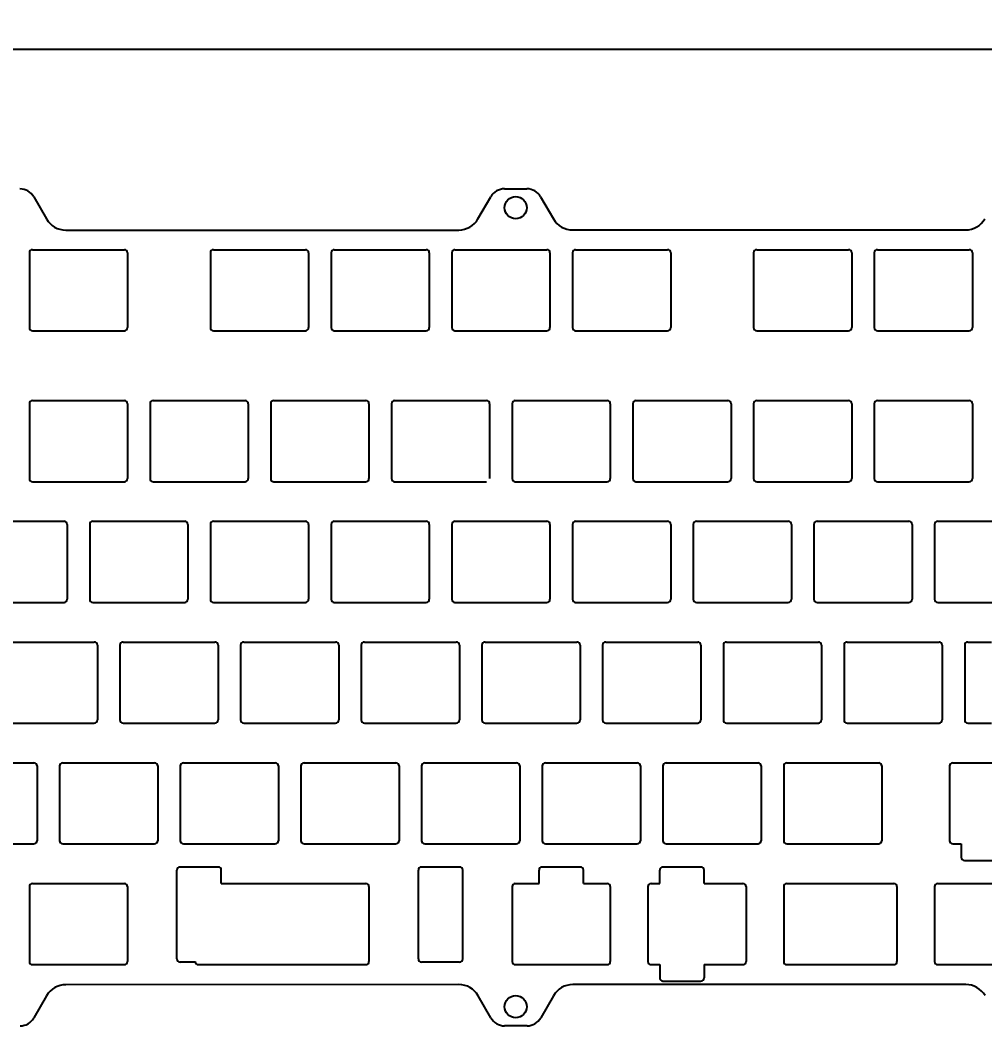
# Model space of a CAD drawing. Header units: millimetres. Extents: x 1 to 1143, y 0 to 513.
# Drawn here: x 533 to 685.3, y 354.8 to 513.5 of the extents above; entities that cross this region are included whole.
import ezdxf

# ---------------------------------------------------------------- set-up
doc = ezdxf.new("R2010")
doc.units = ezdxf.units.MM
doc.layers.add('SLD-0', color=179, linetype='Continuous')
doc.styles.add('SLDTEXTSTYLE0', font='TXT', dxfattribs={"width": 0.75})
doc.dimstyles.new('SLDDIMSTYLE0', dxfattribs={"dimtxt": 3.5, "dimasz": 3.302, "dimexe": 0, "dimexo": 0.0625, "dimgap": 0.875, "dimtad": 1, "dimrnd": 1e-09, "dimzin": 12, "dimdsep": 46, "dimtxsty": 'SLDTEXTSTYLE0', "dimsah": 1, "dimcen": 0.09, "dimadec": 0, "dimazin": 3, "dimtfac": 1, "dimtofl": 0, "dimtmove": 0, "dimatfit": 3, "dimfxl": 1, "dimfrac": 2, "dimtolj": 1, "dimtzin": 12, "dimarcsym": 0})

# ---------------------------------------------------------------- blocks, each defined once
blk = doc.blocks.new('_D_1')
at = {"layer": 'SLD-0'}
for p, q in [((435.38, 477.53), (435.38, 509.89)), ((787.05, 477.57), (787.04, 509.93)), ((435.38, 508.89), (787.04, 508.93)), ((787.04, 508.93), (810.78, 508.93))]:
    blk.add_line(p, q, dxfattribs=at)
for points in [[(435.38, 508.89), (438.68, 508.38), (438.68, 509.4)], [(787.04, 508.93), (783.74, 509.44), (783.74, 508.42)]]:
    blk.add_solid(points, dxfattribs=at)
at = {"layer": 'SLD-0', "insert": (796.55, 513.44), "char_height": 3.5, "attachment_point": 1, "rotation": 0.0062, "style": 'SLDTEXTSTYLE0'}
blk.add_mtext('351.66', dxfattribs=at)

msp = doc.modelspace()

# ---------------------------------------------------------------- linework, layer by layer
at = {"layer": 'SLD-0', "color": 7, "linetype": 'Continuous'}
for p, q in [((535.147, 485.62), (537.168, 482.12)), ((605.26, 482.129), (607.281, 485.629)), ((609.446, 486.88), (612.982, 486.88)), ((615.147, 485.63), (617.168, 482.131)), ((540.199, 480.37), (602.23, 480.379)), ((620.199, 480.381), (682.23, 480.389)), ((534.46, 476.773), (534.46, 464.975)), ((534.46, 476.773), (534.46, 464.975)), ((534.96, 477.273), (549.458, 477.273)), ((534.96, 477.273), (549.458, 477.273)), ((549.958, 476.773), (549.958, 464.975)), ((549.958, 476.773), (549.958, 464.975)), ((563.031, 476.773), (563.031, 464.975)), ((563.031, 476.773), (563.031, 464.975)), ((563.531, 477.273), (578.029, 477.273)), ((563.531, 477.273), (578.029, 477.273)), ((578.529, 476.773), (578.529, 464.975)), ((578.529, 476.773), (578.529, 464.975)), ((582.079, 476.773), (582.079, 464.975)), ((582.079, 476.773), (582.079, 464.975)), ((582.579, 477.273), (597.077, 477.273)), ((582.579, 477.273), (597.077, 477.273)), ((597.577, 476.773), (597.577, 464.975)), ((597.577, 476.773), (597.577, 464.975)), ((601.126, 476.773), (601.126, 464.975)), ((601.126, 476.773), (601.126, 464.975)), ((601.626, 477.273), (616.125, 477.273)), ((601.626, 477.273), (616.125, 477.273)), ((616.624, 476.773), (616.624, 464.975)), ((616.624, 476.773), (616.624, 464.975)), ((620.174, 476.773), (620.174, 464.975)), ((620.174, 476.773), (620.174, 464.975)), ((620.674, 477.273), (635.172, 477.273)), ((620.674, 477.273), (635.172, 477.273)), ((635.672, 476.773), (635.672, 464.975)), ((635.672, 476.773), (635.672, 464.975)), ((648.745, 476.773), (648.745, 464.975)), ((648.745, 476.773), (648.745, 464.975)), ((649.245, 477.273), (663.744, 477.273)), ((649.245, 477.273), (663.744, 477.273)), ((664.244, 476.773), (664.244, 464.975)), ((664.244, 476.773), (664.244, 464.975)), ((667.793, 476.773), (667.793, 464.975)), ((667.793, 476.773), (667.793, 464.975)), ((668.293, 477.273), (682.791, 477.273)), ((668.293, 477.273), (682.791, 477.273)), ((683.291, 476.773), (683.291, 464.975)), ((683.291, 476.773), (683.291, 464.975)), ((534.96, 464.475), (549.458, 464.475)), ((534.96, 464.475), (549.458, 464.475)), ((563.531, 464.475), (578.029, 464.475)), ((563.531, 464.475), (578.029, 464.475)), ((582.579, 464.475), (597.077, 464.475)), ((582.579, 464.475), (597.077, 464.475)), ((601.626, 464.475), (616.125, 464.475)), ((601.626, 464.475), (616.125, 464.475)), ((620.674, 464.475), (635.172, 464.475)), ((620.674, 464.475), (635.172, 464.475)), ((649.245, 464.475), (663.744, 464.475)), ((649.245, 464.475), (663.744, 464.475)), ((668.293, 464.475), (682.791, 464.475)), ((668.293, 464.475), (682.791, 464.475)), ((534.46, 452.964), (534.46, 441.165)), ((534.46, 452.964), (534.46, 441.165)), ((534.46, 452.964), (534.46, 441.165)), ((534.96, 453.464), (549.458, 453.464)), ((534.96, 453.464), (549.458, 453.464)), ((534.96, 453.464), (549.458, 453.464)), ((549.958, 452.964), (549.958, 441.165)), ((549.958, 452.964), (549.958, 441.165)), ((549.958, 452.964), (549.958, 441.165)), ((553.507, 452.964), (553.507, 441.165)), ((553.507, 452.964), (553.507, 441.165)), ((553.507, 452.964), (553.507, 441.165)), ((554.007, 453.464), (568.506, 453.464)), ((554.007, 453.464), (568.506, 453.464)), ((554.007, 453.464), (568.506, 453.464)), ((569.005, 452.964), (569.005, 441.165)), ((569.005, 452.964), (569.005, 441.165)), ((569.005, 452.964), (569.005, 441.165)), ((572.555, 452.964), (572.555, 441.165)), ((572.555, 452.964), (572.555, 441.165)), ((572.555, 452.964), (572.555, 441.165)), ((573.055, 453.464), (587.553, 453.464)), ((573.055, 453.464), (587.553, 453.464)), ((573.055, 453.464), (587.553, 453.464)), ((588.053, 452.964), (588.053, 441.165)), ((588.053, 452.964), (588.053, 441.165)), ((588.053, 452.964), (588.053, 441.165)), ((591.603, 452.964), (591.603, 441.165)), ((591.603, 452.964), (591.603, 441.165)), ((591.603, 452.964), (591.603, 441.165)), ((592.103, 453.464), (606.601, 453.464)), ((592.103, 453.464), (606.601, 453.464)), ((592.103, 453.464), (606.601, 453.464)), ((607.101, 452.964), (607.101, 441.165)), ((607.101, 452.964), (607.101, 441.165)), ((607.101, 452.964), (607.101, 441.165)), ((610.65, 452.964), (610.65, 441.165)), ((610.65, 452.964), (610.65, 441.165)), ((610.65, 452.964), (610.65, 441.165)), ((611.15, 453.464), (625.648, 453.464)), ((611.15, 453.464), (625.648, 453.464)), ((611.15, 453.464), (625.648, 453.464)), ((626.148, 452.964), (626.148, 441.165)), ((626.148, 452.964), (626.148, 441.165)), ((626.148, 452.964), (626.148, 441.165)), ((629.698, 452.964), (629.698, 441.165)), ((629.698, 452.964), (629.698, 441.165)), ((629.698, 452.964), (629.698, 441.165)), ((630.198, 453.464), (644.696, 453.464)), ((630.198, 453.464), (644.696, 453.464)), ((630.198, 453.464), (644.696, 453.464)), ((645.196, 452.964), (645.196, 441.165)), ((645.196, 452.964), (645.196, 441.165)), ((645.196, 452.964), (645.196, 441.165)), ((648.745, 452.964), (648.745, 441.165)), ((648.745, 452.964), (648.745, 441.165)), ((648.745, 452.964), (648.745, 441.165)), ((649.245, 453.464), (663.744, 453.464)), ((649.245, 453.464), (663.744, 453.464)), ((649.245, 453.464), (663.744, 453.464)), ((664.244, 452.964), (664.244, 441.165)), ((664.244, 452.964), (664.244, 441.165)), ((664.244, 452.964), (664.244, 441.165)), ((667.793, 452.964), (667.793, 441.165)), ((667.793, 452.964), (667.793, 441.165)), ((667.793, 452.964), (667.793, 441.165)), ((668.293, 453.464), (682.791, 453.464)), ((668.293, 453.464), (682.791, 453.464)), ((668.293, 453.464), (682.791, 453.464)), ((683.291, 452.964), (683.291, 441.165)), ((683.291, 452.964), (683.291, 441.165)), ((683.291, 452.964), (683.291, 441.165)), ((534.96, 440.665), (549.458, 440.665)), ((534.96, 440.665), (549.458, 440.665)), ((534.96, 440.665), (549.458, 440.665)), ((554.007, 440.665), (568.506, 440.665)), ((554.007, 440.665), (568.506, 440.665)), ((554.007, 440.665), (568.506, 440.665)), ((573.055, 440.665), (587.553, 440.665)), ((573.055, 440.665), (587.553, 440.665)), ((573.055, 440.665), (587.553, 440.665)), ((592.103, 440.665), (606.601, 440.665)), ((592.103, 440.665), (606.601, 440.665)), ((592.103, 440.665), (606.601, 440.665)), ((611.15, 440.665), (625.648, 440.665)), ((611.15, 440.665), (625.648, 440.665)), ((611.15, 440.665), (625.648, 440.665)), ((630.198, 440.665), (644.696, 440.665)), ((630.198, 440.665), (644.696, 440.665)), ((630.198, 440.665), (644.696, 440.665)), ((649.245, 440.665), (663.744, 440.665)), ((649.245, 440.665), (663.744, 440.665)), ((649.245, 440.665), (663.744, 440.665)), ((668.293, 440.665), (682.791, 440.665)), ((668.293, 440.665), (682.791, 440.665)), ((668.293, 440.665), (682.791, 440.665)), ((525.436, 434.416), (539.934, 434.416)), ((525.436, 434.416), (539.934, 434.416)), ((525.436, 434.416), (539.934, 434.416)), ((540.434, 433.916), (540.434, 422.118)), ((540.434, 433.916), (540.434, 422.118)), ((540.434, 433.916), (540.434, 422.118)), ((543.984, 433.916), (543.984, 422.118)), ((543.984, 433.916), (543.984, 422.118)), ((543.984, 433.916), (543.984, 422.118)), ((544.484, 434.416), (558.982, 434.416)), ((544.484, 434.416), (558.982, 434.416)), ((544.484, 434.416), (558.982, 434.416)), ((559.482, 433.916), (559.482, 422.118)), ((559.482, 433.916), (559.482, 422.118)), ((559.482, 433.916), (559.482, 422.118)), ((563.031, 433.916), (563.031, 422.118)), ((563.031, 433.916), (563.031, 422.118)), ((563.031, 433.916), (563.031, 422.118)), ((563.531, 434.416), (578.029, 434.416)), ((563.531, 434.416), (578.029, 434.416)), ((563.531, 434.416), (578.029, 434.416)), ((578.529, 433.916), (578.529, 422.118)), ((578.529, 433.916), (578.529, 422.118)), ((578.529, 433.916), (578.529, 422.118)), ((582.079, 433.916), (582.079, 422.118)), ((582.079, 433.916), (582.079, 422.118)), ((582.079, 433.916), (582.079, 422.118)), ((582.579, 434.416), (597.077, 434.416)), ((582.579, 434.416), (597.077, 434.416)), ((582.579, 434.416), (597.077, 434.416)), ((597.577, 433.916), (597.577, 422.118)), ((597.577, 433.916), (597.577, 422.118)), ((597.577, 433.916), (597.577, 422.118)), ((601.126, 433.916), (601.126, 422.118)), ((601.126, 433.916), (601.126, 422.118)), ((601.126, 433.916), (601.126, 422.118)), ((601.626, 434.416), (616.125, 434.416)), ((601.626, 434.416), (616.125, 434.416)), ((601.626, 434.416), (616.125, 434.416)), ((616.624, 433.916), (616.624, 422.118)), ((616.624, 433.916), (616.624, 422.118)), ((616.624, 433.916), (616.624, 422.118)), ((620.174, 433.916), (620.174, 422.118)), ((620.174, 433.916), (620.174, 422.118)), ((620.174, 433.916), (620.174, 422.118)), ((620.674, 434.416), (635.172, 434.416)), ((620.674, 434.416), (635.172, 434.416)), ((620.674, 434.416), (635.172, 434.416)), ((635.672, 433.916), (635.672, 422.118)), ((635.672, 433.916), (635.672, 422.118)), ((635.672, 433.916), (635.672, 422.118)), ((639.222, 433.916), (639.222, 422.118)), ((639.222, 433.916), (639.222, 422.118)), ((639.222, 433.916), (639.222, 422.118)), ((639.722, 434.416), (654.22, 434.416)), ((639.722, 434.416), (654.22, 434.416)), ((639.722, 434.416), (654.22, 434.416)), ((654.72, 433.916), (654.72, 422.118)), ((654.72, 433.916), (654.72, 422.118)), ((654.72, 433.916), (654.72, 422.118)), ((658.269, 433.916), (658.269, 422.118)), ((658.269, 433.916), (658.269, 422.118)), ((658.269, 433.916), (658.269, 422.118)), ((658.769, 434.416), (673.267, 434.416)), ((658.769, 434.416), (673.267, 434.416)), ((658.769, 434.416), (673.267, 434.416)), ((673.767, 433.916), (673.767, 422.118)), ((673.767, 433.916), (673.767, 422.118)), ((673.767, 433.916), (673.767, 422.118)), ((677.317, 433.916), (677.317, 422.118)), ((677.317, 433.916), (677.317, 422.118)), ((677.317, 433.916), (677.317, 422.118)), ((677.817, 434.416), (692.315, 434.416)), ((677.817, 434.416), (692.315, 434.416)), ((677.817, 434.416), (692.315, 434.416)), ((525.436, 421.618), (539.934, 421.618)), ((525.436, 421.618), (539.934, 421.618)), ((525.436, 421.618), (539.934, 421.618)), ((544.484, 421.618), (558.982, 421.618)), ((544.484, 421.618), (558.982, 421.618)), ((544.484, 421.618), (558.982, 421.618)), ((563.531, 421.618), (578.029, 421.618)), ((563.531, 421.618), (578.029, 421.618)), ((563.531, 421.618), (578.029, 421.618)), ((582.579, 421.618), (597.077, 421.618)), ((582.579, 421.618), (597.077, 421.618)), ((582.579, 421.618), (597.077, 421.618)), ((601.626, 421.618), (616.125, 421.618)), ((601.626, 421.618), (616.125, 421.618)), ((601.626, 421.618), (616.125, 421.618)), ((620.674, 421.618), (635.172, 421.618)), ((620.674, 421.618), (635.172, 421.618)), ((620.674, 421.618), (635.172, 421.618)), ((639.722, 421.618), (654.22, 421.618)), ((639.722, 421.618), (654.22, 421.618)), ((639.722, 421.618), (654.22, 421.618)), ((658.769, 421.618), (673.267, 421.618)), ((658.769, 421.618), (673.267, 421.618)), ((658.769, 421.618), (673.267, 421.618)), ((677.817, 421.618), (692.315, 421.618)), ((677.817, 421.618), (692.315, 421.618)), ((677.817, 421.618), (692.315, 421.618)), ((530.198, 415.368), (544.696, 415.368)), ((530.198, 415.368), (544.696, 415.368)), ((530.198, 415.368), (544.696, 415.368)), ((545.196, 414.868), (545.196, 403.07)), ((545.196, 414.868), (545.196, 403.07)), ((545.196, 414.868), (545.196, 403.07)), ((548.745, 414.868), (548.745, 403.07)), ((548.745, 414.868), (548.745, 403.07)), ((548.745, 414.868), (548.745, 403.07)), ((549.245, 415.368), (563.744, 415.368)), ((549.245, 415.368), (563.744, 415.368)), ((549.245, 415.368), (563.744, 415.368)), ((564.244, 414.868), (564.244, 403.07)), ((564.244, 414.868), (564.244, 403.07)), ((564.244, 414.868), (564.244, 403.07)), ((567.793, 414.868), (567.793, 403.07)), ((567.793, 414.868), (567.793, 403.07)), ((567.793, 414.868), (567.793, 403.07)), ((568.293, 415.368), (582.791, 415.368)), ((568.293, 415.368), (582.791, 415.368)), ((568.293, 415.368), (582.791, 415.368)), ((583.291, 414.868), (583.291, 403.07)), ((583.291, 414.868), (583.291, 403.07)), ((583.291, 414.868), (583.291, 403.07)), ((586.841, 414.868), (586.841, 403.07)), ((586.841, 414.868), (586.841, 403.07)), ((586.841, 414.868), (586.841, 403.07)), ((587.341, 415.368), (601.839, 415.368)), ((587.341, 415.368), (601.839, 415.368)), ((587.341, 415.368), (601.839, 415.368)), ((602.339, 414.868), (602.339, 403.07)), ((602.339, 414.868), (602.339, 403.07)), ((602.339, 414.868), (602.339, 403.07)), ((605.888, 414.868), (605.888, 403.07)), ((605.888, 414.868), (605.888, 403.07)), ((605.888, 414.868), (605.888, 403.07)), ((606.388, 415.368), (620.886, 415.368)), ((606.388, 415.368), (620.886, 415.368)), ((606.388, 415.368), (620.886, 415.368)), ((621.386, 414.868), (621.386, 403.07)), ((621.386, 414.868), (621.386, 403.07)), ((621.386, 414.868), (621.386, 403.07)), ((624.936, 414.868), (624.936, 403.07)), ((624.936, 414.868), (624.936, 403.07)), ((624.936, 414.868), (624.936, 403.07)), ((625.436, 415.368), (639.934, 415.368)), ((625.436, 415.368), (639.934, 415.368)), ((625.436, 415.368), (639.934, 415.368)), ((640.434, 414.868), (640.434, 403.07)), ((640.434, 414.868), (640.434, 403.07)), ((640.434, 414.868), (640.434, 403.07)), ((643.984, 414.868), (643.984, 403.07)), ((643.984, 414.868), (643.984, 403.07)), ((643.984, 414.868), (643.984, 403.07)), ((644.484, 415.368), (658.982, 415.368)), ((644.484, 415.368), (658.982, 415.368)), ((644.484, 415.368), (658.982, 415.368)), ((659.482, 414.868), (659.482, 403.07)), ((659.482, 414.868), (659.482, 403.07)), ((659.482, 414.868), (659.482, 403.07)), ((663.031, 414.868), (663.031, 403.07)), ((663.031, 414.868), (663.031, 403.07)), ((663.031, 414.868), (663.031, 403.07)), ((663.531, 415.368), (678.029, 415.368)), ((663.531, 415.368), (678.029, 415.368)), ((663.531, 415.368), (678.029, 415.368)), ((678.529, 414.868), (678.529, 403.07)), ((678.529, 414.868), (678.529, 403.07)), ((678.529, 414.868), (678.529, 403.07)), ((682.079, 414.868), (682.079, 403.07)), ((682.579, 415.368), (686.297, 415.368)), ((530.198, 402.57), (544.696, 402.57)), ((530.198, 402.57), (544.696, 402.57)), ((530.198, 402.57), (544.696, 402.57)), ((549.245, 402.57), (563.744, 402.57)), ((549.245, 402.57), (563.744, 402.57)), ((549.245, 402.57), (563.744, 402.57)), ((568.293, 402.57), (582.791, 402.57)), ((568.293, 402.57), (582.791, 402.57)), ((568.293, 402.57), (582.791, 402.57)), ((587.341, 402.57), (601.839, 402.57)), ((587.341, 402.57), (601.839, 402.57)), ((587.341, 402.57), (601.839, 402.57)), ((606.388, 402.57), (620.886, 402.57)), ((606.388, 402.57), (620.886, 402.57)), ((606.388, 402.57), (620.886, 402.57)), ((625.436, 402.57), (639.934, 402.57)), ((625.436, 402.57), (639.934, 402.57)), ((625.436, 402.57), (639.934, 402.57)), ((644.484, 402.57), (658.982, 402.57)), ((644.484, 402.57), (658.982, 402.57)), ((644.484, 402.57), (658.982, 402.57)), ((663.531, 402.57), (678.029, 402.57)), ((663.531, 402.57), (678.029, 402.57)), ((663.531, 402.57), (678.029, 402.57)), ((682.579, 402.57), (686.297, 402.57)), ((520.674, 396.321), (535.172, 396.321)), ((520.674, 396.321), (535.172, 396.321)), ((520.674, 396.321), (535.172, 396.321)), ((535.672, 395.821), (535.672, 384.022)), ((535.672, 395.821), (535.672, 384.022)), ((535.672, 395.821), (535.672, 384.022)), ((539.222, 395.821), (539.222, 384.022)), ((539.222, 395.821), (539.222, 384.022)), ((539.222, 395.821), (539.222, 384.022)), ((539.722, 396.321), (554.22, 396.321)), ((539.722, 396.321), (554.22, 396.321)), ((539.722, 396.321), (554.22, 396.321)), ((554.72, 395.821), (554.72, 384.022)), ((554.72, 395.821), (554.72, 384.022)), ((554.72, 395.821), (554.72, 384.022)), ((558.269, 395.821), (558.269, 384.022)), ((558.269, 395.821), (558.269, 384.022)), ((558.269, 395.821), (558.269, 384.022)), ((558.769, 396.321), (573.267, 396.321)), ((558.769, 396.321), (573.267, 396.321)), ((558.769, 396.321), (573.267, 396.321)), ((573.767, 395.821), (573.767, 384.022)), ((573.767, 395.821), (573.767, 384.022)), ((573.767, 395.821), (573.767, 384.022)), ((577.317, 395.821), (577.317, 384.022)), ((577.317, 395.821), (577.317, 384.022)), ((577.317, 395.821), (577.317, 384.022)), ((577.817, 396.321), (592.315, 396.321)), ((577.817, 396.321), (592.315, 396.321)), ((577.817, 396.321), (592.315, 396.321)), ((592.815, 395.821), (592.815, 384.022)), ((592.815, 395.821), (592.815, 384.022)), ((592.815, 395.821), (592.815, 384.022)), ((596.365, 395.821), (596.365, 384.022)), ((596.365, 395.821), (596.365, 384.022)), ((596.365, 395.821), (596.365, 384.022)), ((596.864, 396.321), (611.363, 396.321)), ((596.864, 396.321), (611.363, 396.321)), ((596.864, 396.321), (611.363, 396.321)), ((611.863, 395.821), (611.863, 384.022)), ((611.863, 395.821), (611.863, 384.022)), ((611.863, 395.821), (611.863, 384.022)), ((615.412, 395.821), (615.412, 384.022)), ((615.412, 395.821), (615.412, 384.022)), ((615.412, 395.821), (615.412, 384.022)), ((615.912, 396.321), (630.41, 396.321)), ((615.912, 396.321), (630.41, 396.321)), ((615.912, 396.321), (630.41, 396.321)), ((630.91, 395.821), (630.91, 384.022)), ((630.91, 395.821), (630.91, 384.022)), ((630.91, 395.821), (630.91, 384.022)), ((634.46, 395.821), (634.46, 384.022)), ((634.46, 395.821), (634.46, 384.022)), ((634.46, 395.821), (634.46, 384.022)), ((634.96, 396.321), (649.458, 396.321)), ((634.96, 396.321), (649.458, 396.321)), ((634.96, 396.321), (649.458, 396.321)), ((649.958, 395.821), (649.958, 384.022)), ((649.958, 395.821), (649.958, 384.022)), ((649.958, 395.821), (649.958, 384.022)), ((653.507, 395.821), (653.507, 384.022)), ((653.507, 395.821), (653.507, 384.022)), ((653.507, 395.821), (653.507, 384.022)), ((654.007, 396.321), (668.506, 396.321)), ((654.007, 396.321), (668.506, 396.321)), ((654.007, 396.321), (668.506, 396.321)), ((669.005, 395.821), (669.005, 384.022)), ((669.005, 395.821), (669.005, 384.022)), ((669.005, 395.821), (669.005, 384.022)), ((679.698, 395.821), (679.698, 384.022)), ((680.198, 396.321), (694.696, 396.321)), ((520.674, 383.522), (535.172, 383.522)), ((520.674, 383.522), (535.172, 383.522)), ((520.674, 383.522), (535.172, 383.522)), ((539.722, 383.522), (554.22, 383.522)), ((539.722, 383.522), (554.22, 383.522)), ((539.722, 383.522), (554.22, 383.522)), ((558.769, 383.522), (573.267, 383.522)), ((558.769, 383.522), (573.267, 383.522)), ((558.769, 383.522), (573.267, 383.522)), ((577.817, 383.522), (592.315, 383.522)), ((577.817, 383.522), (592.315, 383.522)), ((577.817, 383.522), (592.315, 383.522)), ((596.864, 383.522), (611.363, 383.522)), ((596.864, 383.522), (611.363, 383.522)), ((596.864, 383.522), (611.363, 383.522)), ((615.912, 383.522), (630.41, 383.522)), ((615.912, 383.522), (630.41, 383.522)), ((615.912, 383.522), (630.41, 383.522)), ((634.96, 383.522), (649.458, 383.522)), ((634.96, 383.522), (649.458, 383.522)), ((634.96, 383.522), (649.458, 383.522)), ((654.007, 383.522), (668.506, 383.522)), ((654.007, 383.522), (668.506, 383.522)), ((654.007, 383.522), (668.506, 383.522)), ((680.198, 383.522), (681.535, 383.522)), ((681.535, 383.522), (681.535, 381.423)), ((681.535, 383.522), (681.535, 381.423)), ((682.035, 380.923), (688.034, 380.923)), ((682.035, 380.923), (688.034, 380.923)), ((557.757, 365.375), (557.757, 379.373)), ((564.256, 379.873), (558.257, 379.873)), ((564.756, 377.273), (564.756, 379.373)), ((595.852, 365.375), (595.852, 379.373)), ((602.351, 379.873), (596.352, 379.873)), ((602.851, 365.375), (602.851, 379.373)), ((614.893, 377.273), (614.893, 379.373)), ((621.393, 379.873), (615.393, 379.873)), ((621.893, 377.273), (621.893, 379.373)), ((633.947, 377.273), (633.947, 379.373)), ((640.447, 379.873), (634.447, 379.873)), ((640.946, 377.273), (640.946, 379.373)), ((534.46, 376.773), (534.46, 364.975)), ((534.96, 377.273), (549.458, 377.273)), ((549.958, 376.773), (549.958, 364.975)), ((564.756, 377.273), (575.648, 377.273)), ((573.055, 377.273), (587.553, 377.273)), ((573.055, 377.273), (587.553, 377.273)), ((588.053, 376.773), (588.053, 364.975)), ((588.053, 376.773), (588.053, 364.975)), ((610.65, 376.773), (610.65, 364.975)), ((611.15, 377.273), (614.893, 377.273)), ((621.893, 377.273), (625.648, 377.273)), ((626.148, 376.773), (626.148, 364.975)), ((632.079, 376.773), (632.079, 364.975)), ((632.579, 377.273), (633.947, 377.273)), ((640.946, 377.273), (647.077, 377.273)), ((647.577, 376.773), (647.577, 364.975)), ((653.507, 376.773), (653.507, 364.975)), ((653.507, 376.773), (653.507, 364.975)), ((654.007, 377.273), (668.506, 377.273)), ((654.007, 377.273), (668.506, 377.273)), ((656.388, 377.273), (670.886, 377.273)), ((671.386, 376.773), (671.386, 364.975)), ((677.317, 376.773), (677.317, 364.975)), ((677.817, 377.273), (692.315, 377.273)), ((680.198, 377.273), (694.696, 377.273)), ((534.96, 364.475), (549.458, 364.475)), ((560.66, 364.875), (558.257, 364.875)), ((561.15, 364.475), (575.648, 364.475)), ((573.055, 364.475), (587.553, 364.475)), ((573.055, 364.475), (587.553, 364.475)), ((602.351, 364.875), (596.352, 364.875)), ((611.15, 364.475), (625.648, 364.475)), ((632.579, 364.475), (633.947, 364.475)), ((633.947, 364.475), (633.947, 362.375)), ((640.946, 364.475), (640.946, 362.375)), ((640.946, 364.475), (647.077, 364.475)), ((654.007, 364.475), (668.506, 364.475)), ((654.007, 364.475), (668.506, 364.475)), ((656.388, 364.475), (670.886, 364.475)), ((677.817, 364.475), (692.315, 364.475)), ((680.198, 364.475), (694.696, 364.475)), ((634.447, 361.875), (640.447, 361.875)), ((602.247, 361.317), (540.218, 361.308)), ((682.248, 361.328), (620.218, 361.318)), ((537.187, 359.557), (535.166, 356.057)), ((607.301, 356.067), (605.279, 359.567)), ((617.187, 359.568), (615.167, 356.068)), ((613.002, 354.817), (609.466, 354.817))]:
    msp.add_line(p, q, dxfattribs=at)
for centre in [(611.217, 483.894), (611.217, 357.834)]:
    msp.add_circle(centre, 1.75, dxfattribs=at)
for centre, radius, start, end in [((532.982, 484.369), 2.5, 30.00766, 90.00766), ((609.446, 484.38), 2.5, 90.00766, 150.00766), ((612.982, 484.38), 2.5, 30.00766, 90.00766), ((540.199, 483.87), 3.5, 210.00766, 270.00766), ((602.229, 483.879), 3.5, 270.00766, 330.00766), ((620.199, 483.881), 3.5, 210.00766, 270.00766), ((682.229, 483.889), 3.5, 270.00766, 330.00766), ((534.96, 476.773), 0.5, 90, 180), ((534.96, 476.773), 0.5, 90, 180), ((549.458, 476.773), 0.5, 0, 90), ((549.458, 476.773), 0.5, 0, 90), ((563.531, 476.773), 0.5, 90, 180), ((563.531, 476.773), 0.5, 90, 180), ((578.029, 476.773), 0.5, 0, 90), ((578.029, 476.773), 0.5, 0, 90), ((582.579, 476.773), 0.5, 90, 180), ((582.579, 476.773), 0.5, 90, 180), ((597.077, 476.773), 0.5, 0, 90), ((597.077, 476.773), 0.5, 0, 90), ((601.626, 476.773), 0.5, 90, 180), ((601.626, 476.773), 0.5, 90, 180), ((616.125, 476.773), 0.5, 0, 90), ((616.125, 476.773), 0.5, 0, 90), ((620.674, 476.773), 0.5, 90, 180), ((620.674, 476.773), 0.5, 90, 180), ((635.172, 476.773), 0.5, 0, 90), ((635.172, 476.773), 0.5, 0, 90), ((649.245, 476.773), 0.5, 90, 180), ((649.245, 476.773), 0.5, 90, 180), ((663.744, 476.773), 0.5, 0, 90), ((663.744, 476.773), 0.5, 0, 90), ((668.293, 476.773), 0.5, 90, 180), ((668.293, 476.773), 0.5, 90, 180), ((682.791, 476.773), 0.5, 0, 90), ((682.791, 476.773), 0.5, 0, 90), ((534.96, 464.975), 0.5, 180, 270), ((534.96, 464.975), 0.5, 180, 270), ((549.458, 464.975), 0.5, 270, 0), ((549.458, 464.975), 0.5, 270, 0), ((563.531, 464.975), 0.5, 180, 270), ((563.531, 464.975), 0.5, 180, 270), ((578.029, 464.975), 0.5, 270, 0), ((578.029, 464.975), 0.5, 270, 0), ((582.579, 464.975), 0.5, 180, 270), ((582.579, 464.975), 0.5, 180, 270), ((597.077, 464.975), 0.5, 270, 0), ((597.077, 464.975), 0.5, 270, 0), ((601.626, 464.975), 0.5, 180, 270), ((601.626, 464.975), 0.5, 180, 270), ((616.125, 464.975), 0.5, 270, 0), ((616.125, 464.975), 0.5, 270, 0), ((620.674, 464.975), 0.5, 180, 270), ((620.674, 464.975), 0.5, 180, 270), ((635.172, 464.975), 0.5, 270, 0), ((635.172, 464.975), 0.5, 270, 0), ((649.245, 464.975), 0.5, 180, 270), ((649.245, 464.975), 0.5, 180, 270), ((663.744, 464.975), 0.5, 270, 0), ((663.744, 464.975), 0.5, 270, 0), ((668.293, 464.975), 0.5, 180, 270), ((668.293, 464.975), 0.5, 180, 270), ((682.791, 464.975), 0.5, 270, 0), ((682.791, 464.975), 0.5, 270, 0), ((534.96, 452.964), 0.5, 90, 180), ((534.96, 452.964), 0.5, 90, 180), ((534.96, 452.964), 0.5, 90, 180), ((549.458, 452.964), 0.5, 0, 90), ((549.458, 452.964), 0.5, 0, 90), ((549.458, 452.964), 0.5, 0, 90), ((554.007, 452.964), 0.5, 90, 180), ((554.007, 452.964), 0.5, 90, 180), ((554.007, 452.964), 0.5, 90, 180), ((568.506, 452.964), 0.5, 0, 90), ((568.506, 452.964), 0.5, 0, 90), ((568.506, 452.964), 0.5, 0, 90), ((573.055, 452.964), 0.5, 90, 180), ((573.055, 452.964), 0.5, 90, 180), ((573.055, 452.964), 0.5, 90, 180), ((587.553, 452.964), 0.5, 0, 90), ((587.553, 452.964), 0.5, 0, 90), ((587.553, 452.964), 0.5, 0, 90), ((592.103, 452.964), 0.5, 90, 180), ((592.103, 452.964), 0.5, 90, 180), ((592.103, 452.964), 0.5, 90, 180), ((606.601, 452.964), 0.5, 0, 90), ((606.601, 452.964), 0.5, 0, 90), ((606.601, 452.964), 0.5, 0, 90), ((611.15, 452.964), 0.5, 90, 180), ((611.15, 452.964), 0.5, 90, 180), ((611.15, 452.964), 0.5, 90, 180), ((625.648, 452.964), 0.5, 0, 90), ((625.648, 452.964), 0.5, 0, 90), ((625.648, 452.964), 0.5, 0, 90), ((630.198, 452.964), 0.5, 90, 180), ((630.198, 452.964), 0.5, 90, 180), ((630.198, 452.964), 0.5, 90, 180), ((644.696, 452.964), 0.5, 0, 90), ((644.696, 452.964), 0.5, 0, 90), ((644.696, 452.964), 0.5, 0, 90), ((649.245, 452.964), 0.5, 90, 180), ((649.245, 452.964), 0.5, 90, 180), ((649.245, 452.964), 0.5, 90, 180), ((663.744, 452.964), 0.5, 0, 90), ((663.744, 452.964), 0.5, 0, 90), ((663.744, 452.964), 0.5, 0, 90), ((668.293, 452.964), 0.5, 90, 180), ((668.293, 452.964), 0.5, 90, 180), ((668.293, 452.964), 0.5, 90, 180), ((682.791, 452.964), 0.5, 0, 90), ((682.791, 452.964), 0.5, 0, 90), ((682.791, 452.964), 0.5, 0, 90), ((534.96, 441.165), 0.5, 180, 270), ((534.96, 441.165), 0.5, 180, 270), ((534.96, 441.165), 0.5, 180, 270), ((549.458, 441.165), 0.5, 270, 0), ((549.458, 441.165), 0.5, 270, 0), ((549.458, 441.165), 0.5, 270, 0), ((554.007, 441.165), 0.5, 180, 270), ((554.007, 441.165), 0.5, 180, 270), ((554.007, 441.165), 0.5, 180, 270), ((568.506, 441.165), 0.5, 270, 0), ((568.506, 441.165), 0.5, 270, 0), ((568.506, 441.165), 0.5, 270, 0), ((573.055, 441.165), 0.5, 180, 270), ((573.055, 441.165), 0.5, 180, 270), ((573.055, 441.165), 0.5, 180, 270), ((587.553, 441.165), 0.5, 270, 0), ((587.553, 441.165), 0.5, 270, 0), ((587.553, 441.165), 0.5, 270, 0), ((592.103, 441.165), 0.5, 180, 270), ((592.103, 441.165), 0.5, 180, 270), ((592.103, 441.165), 0.5, 180, 270), ((611.15, 441.165), 0.5, 180, 270), ((611.15, 441.165), 0.5, 180, 270), ((611.15, 441.165), 0.5, 180, 270), ((625.648, 441.165), 0.5, 270, 0), ((625.648, 441.165), 0.5, 270, 0), ((625.648, 441.165), 0.5, 270, 0), ((630.198, 441.165), 0.5, 180, 270), ((630.198, 441.165), 0.5, 180, 270), ((630.198, 441.165), 0.5, 180, 270), ((644.696, 441.165), 0.5, 270, 0), ((644.696, 441.165), 0.5, 270, 0), ((644.696, 441.165), 0.5, 270, 0), ((649.245, 441.165), 0.5, 180, 270), ((649.245, 441.165), 0.5, 180, 270), ((649.245, 441.165), 0.5, 180, 270), ((663.744, 441.165), 0.5, 270, 0), ((663.744, 441.165), 0.5, 270, 0), ((663.744, 441.165), 0.5, 270, 0), ((668.293, 441.165), 0.5, 180, 270), ((668.293, 441.165), 0.5, 180, 270), ((668.293, 441.165), 0.5, 180, 270), ((682.791, 441.165), 0.5, 270, 0), ((682.791, 441.165), 0.5, 270, 0), ((682.791, 441.165), 0.5, 270, 0), ((539.934, 433.916), 0.5, 0, 90), ((539.934, 433.916), 0.5, 0, 90), ((539.934, 433.916), 0.5, 0, 90), ((544.484, 433.916), 0.5, 90, 180), ((544.484, 433.916), 0.5, 90, 180), ((544.484, 433.916), 0.5, 90, 180), ((558.982, 433.916), 0.5, 0, 90), ((558.982, 433.916), 0.5, 0, 90), ((558.982, 433.916), 0.5, 0, 90), ((563.531, 433.916), 0.5, 90, 180), ((563.531, 433.916), 0.5, 90, 180), ((563.531, 433.916), 0.5, 90, 180), ((578.029, 433.916), 0.5, 0, 90), ((578.029, 433.916), 0.5, 0, 90), ((578.029, 433.916), 0.5, 0, 90), ((582.579, 433.916), 0.5, 90, 180), ((582.579, 433.916), 0.5, 90, 180), ((582.579, 433.916), 0.5, 90, 180), ((597.077, 433.916), 0.5, 0, 90), ((597.077, 433.916), 0.5, 0, 90), ((597.077, 433.916), 0.5, 0, 90), ((601.626, 433.916), 0.5, 90, 180), ((601.626, 433.916), 0.5, 90, 180), ((601.626, 433.916), 0.5, 90, 180), ((616.125, 433.916), 0.5, 0, 90), ((616.125, 433.916), 0.5, 0, 90), ((616.125, 433.916), 0.5, 0, 90), ((620.674, 433.916), 0.5, 90, 180), ((620.674, 433.916), 0.5, 90, 180), ((620.674, 433.916), 0.5, 90, 180), ((635.172, 433.916), 0.5, 0, 90), ((635.172, 433.916), 0.5, 0, 90), ((635.172, 433.916), 0.5, 0, 90), ((639.722, 433.916), 0.5, 90, 180), ((639.722, 433.916), 0.5, 90, 180), ((639.722, 433.916), 0.5, 90, 180), ((654.22, 433.916), 0.5, 0, 90), ((654.22, 433.916), 0.5, 0, 90), ((654.22, 433.916), 0.5, 0, 90), ((658.769, 433.916), 0.5, 90, 180), ((658.769, 433.916), 0.5, 90, 180), ((658.769, 433.916), 0.5, 90, 180), ((673.267, 433.916), 0.5, 0, 90), ((673.267, 433.916), 0.5, 0, 90), ((673.267, 433.916), 0.5, 0, 90), ((677.817, 433.916), 0.5, 90, 180), ((677.817, 433.916), 0.5, 90, 180), ((677.817, 433.916), 0.5, 90, 180), ((539.934, 422.118), 0.5, 270, 0), ((539.934, 422.118), 0.5, 270, 0), ((539.934, 422.118), 0.5, 270, 0), ((544.484, 422.118), 0.5, 180, 270), ((544.484, 422.118), 0.5, 180, 270), ((544.484, 422.118), 0.5, 180, 270), ((558.982, 422.118), 0.5, 270, 0), ((558.982, 422.118), 0.5, 270, 0), ((558.982, 422.118), 0.5, 270, 0), ((563.531, 422.118), 0.5, 180, 270), ((563.531, 422.118), 0.5, 180, 270), ((563.531, 422.118), 0.5, 180, 270), ((578.029, 422.118), 0.5, 270, 0), ((578.029, 422.118), 0.5, 270, 0), ((578.029, 422.118), 0.5, 270, 0), ((582.579, 422.118), 0.5, 180, 270), ((582.579, 422.118), 0.5, 180, 270), ((582.579, 422.118), 0.5, 180, 270), ((597.077, 422.118), 0.5, 270, 0), ((597.077, 422.118), 0.5, 270, 0), ((597.077, 422.118), 0.5, 270, 0), ((601.626, 422.118), 0.5, 180, 270), ((601.626, 422.118), 0.5, 180, 270), ((601.626, 422.118), 0.5, 180, 270), ((616.125, 422.118), 0.5, 270, 0), ((616.125, 422.118), 0.5, 270, 0), ((616.125, 422.118), 0.5, 270, 0), ((620.674, 422.118), 0.5, 180, 270), ((620.674, 422.118), 0.5, 180, 270), ((620.674, 422.118), 0.5, 180, 270), ((635.172, 422.118), 0.5, 270, 0), ((635.172, 422.118), 0.5, 270, 0), ((635.172, 422.118), 0.5, 270, 0), ((639.722, 422.118), 0.5, 180, 270), ((639.722, 422.118), 0.5, 180, 270), ((639.722, 422.118), 0.5, 180, 270), ((654.22, 422.118), 0.5, 270, 0), ((654.22, 422.118), 0.5, 270, 0), ((654.22, 422.118), 0.5, 270, 0), ((658.769, 422.118), 0.5, 180, 270), ((658.769, 422.118), 0.5, 180, 270), ((658.769, 422.118), 0.5, 180, 270), ((673.267, 422.118), 0.5, 270, 0), ((673.267, 422.118), 0.5, 270, 0), ((673.267, 422.118), 0.5, 270, 0), ((677.817, 422.118), 0.5, 180, 270), ((677.817, 422.118), 0.5, 180, 270), ((677.817, 422.118), 0.5, 180, 270), ((544.696, 414.868), 0.5, 0, 90), ((544.696, 414.868), 0.5, 0, 90), ((544.696, 414.868), 0.5, 0, 90), ((549.245, 414.868), 0.5, 90, 180), ((549.245, 414.868), 0.5, 90, 180), ((549.245, 414.868), 0.5, 90, 180), ((563.744, 414.868), 0.5, 0, 90), ((563.744, 414.868), 0.5, 0, 90), ((563.744, 414.868), 0.5, 0, 90), ((568.293, 414.868), 0.5, 90, 180), ((568.293, 414.868), 0.5, 90, 180), ((568.293, 414.868), 0.5, 90, 180), ((582.791, 414.868), 0.5, 0, 90), ((582.791, 414.868), 0.5, 0, 90), ((582.791, 414.868), 0.5, 0, 90), ((587.341, 414.868), 0.5, 90, 180), ((587.341, 414.868), 0.5, 90, 180), ((587.341, 414.868), 0.5, 90, 180), ((601.839, 414.868), 0.5, 0, 90), ((601.839, 414.868), 0.5, 0, 90), ((601.839, 414.868), 0.5, 0, 90), ((606.388, 414.868), 0.5, 90, 180), ((606.388, 414.868), 0.5, 90, 180), ((606.388, 414.868), 0.5, 90, 180), ((620.886, 414.868), 0.5, 0, 90), ((620.886, 414.868), 0.5, 0, 90), ((620.886, 414.868), 0.5, 0, 90), ((625.436, 414.868), 0.5, 90, 180), ((625.436, 414.868), 0.5, 90, 180), ((625.436, 414.868), 0.5, 90, 180), ((639.934, 414.868), 0.5, 0, 90), ((639.934, 414.868), 0.5, 0, 90), ((639.934, 414.868), 0.5, 0, 90), ((644.484, 414.868), 0.5, 90, 180), ((644.484, 414.868), 0.5, 90, 180), ((644.484, 414.868), 0.5, 90, 180), ((658.982, 414.868), 0.5, 0, 90), ((658.982, 414.868), 0.5, 0, 90), ((658.982, 414.868), 0.5, 0, 90), ((663.531, 414.868), 0.5, 90, 180), ((663.531, 414.868), 0.5, 90, 180), ((663.531, 414.868), 0.5, 90, 180), ((678.029, 414.868), 0.5, 0, 90), ((678.029, 414.868), 0.5, 0, 90), ((678.029, 414.868), 0.5, 0, 90), ((682.579, 414.868), 0.5, 90, 180), ((544.696, 403.07), 0.5, 270, 0), ((544.696, 403.07), 0.5, 270, 0), ((544.696, 403.07), 0.5, 270, 0), ((549.245, 403.07), 0.5, 180, 270), ((549.245, 403.07), 0.5, 180, 270), ((549.245, 403.07), 0.5, 180, 270), ((563.744, 403.07), 0.5, 270, 0), ((563.744, 403.07), 0.5, 270, 0), ((563.744, 403.07), 0.5, 270, 0), ((568.293, 403.07), 0.5, 180, 270), ((568.293, 403.07), 0.5, 180, 270), ((568.293, 403.07), 0.5, 180, 270), ((582.791, 403.07), 0.5, 270, 0), ((582.791, 403.07), 0.5, 270, 0), ((582.791, 403.07), 0.5, 270, 0), ((587.341, 403.07), 0.5, 180, 270), ((587.341, 403.07), 0.5, 180, 270), ((587.341, 403.07), 0.5, 180, 270), ((601.839, 403.07), 0.5, 270, 0), ((601.839, 403.07), 0.5, 270, 0), ((601.839, 403.07), 0.5, 270, 0), ((606.388, 403.07), 0.5, 180, 270), ((606.388, 403.07), 0.5, 180, 270), ((606.388, 403.07), 0.5, 180, 270), ((620.886, 403.07), 0.5, 270, 0), ((620.886, 403.07), 0.5, 270, 0), ((620.886, 403.07), 0.5, 270, 0), ((625.436, 403.07), 0.5, 180, 270), ((625.436, 403.07), 0.5, 180, 270), ((625.436, 403.07), 0.5, 180, 270), ((639.934, 403.07), 0.5, 270, 0), ((639.934, 403.07), 0.5, 270, 0), ((639.934, 403.07), 0.5, 270, 0), ((644.484, 403.07), 0.5, 180, 270), ((644.484, 403.07), 0.5, 180, 270), ((644.484, 403.07), 0.5, 180, 270), ((658.982, 403.07), 0.5, 270, 0), ((658.982, 403.07), 0.5, 270, 0), ((658.982, 403.07), 0.5, 270, 0), ((663.531, 403.07), 0.5, 180, 270), ((663.531, 403.07), 0.5, 180, 270), ((663.531, 403.07), 0.5, 180, 270), ((678.029, 403.07), 0.5, 270, 0), ((678.029, 403.07), 0.5, 270, 0), ((678.029, 403.07), 0.5, 270, 0), ((682.579, 403.07), 0.5, 180, 270), ((535.172, 395.821), 0.5, 0, 90), ((535.172, 395.821), 0.5, 0, 90), ((535.172, 395.821), 0.5, 0, 90), ((539.722, 395.821), 0.5, 90, 180), ((539.722, 395.821), 0.5, 90, 180), ((539.722, 395.821), 0.5, 90, 180), ((554.22, 395.821), 0.5, 0, 90), ((554.22, 395.821), 0.5, 0, 90), ((554.22, 395.821), 0.5, 0, 90), ((558.769, 395.821), 0.5, 90, 180), ((558.769, 395.821), 0.5, 90, 180), ((558.769, 395.821), 0.5, 90, 180), ((573.267, 395.821), 0.5, 0, 90), ((573.267, 395.821), 0.5, 0, 90), ((573.267, 395.821), 0.5, 0, 90), ((577.817, 395.821), 0.5, 90, 180), ((577.817, 395.821), 0.5, 90, 180), ((577.817, 395.821), 0.5, 90, 180), ((592.315, 395.821), 0.5, 0, 90), ((592.315, 395.821), 0.5, 0, 90), ((592.315, 395.821), 0.5, 0, 90), ((596.864, 395.821), 0.5, 90, 180), ((596.864, 395.821), 0.5, 90, 180), ((596.864, 395.821), 0.5, 90, 180), ((611.363, 395.821), 0.5, 0, 90), ((611.363, 395.821), 0.5, 0, 90), ((611.363, 395.821), 0.5, 0, 90), ((615.912, 395.821), 0.5, 90, 180), ((615.912, 395.821), 0.5, 90, 180), ((615.912, 395.821), 0.5, 90, 180), ((630.41, 395.821), 0.5, 0, 90), ((630.41, 395.821), 0.5, 0, 90), ((630.41, 395.821), 0.5, 0, 90), ((634.96, 395.821), 0.5, 90, 180), ((634.96, 395.821), 0.5, 90, 180), ((634.96, 395.821), 0.5, 90, 180), ((649.458, 395.821), 0.5, 0, 90), ((649.458, 395.821), 0.5, 0, 90), ((649.458, 395.821), 0.5, 0, 90), ((654.007, 395.821), 0.5, 90, 180), ((654.007, 395.821), 0.5, 90, 180), ((654.007, 395.821), 0.5, 90, 180), ((668.506, 395.821), 0.5, 0, 90), ((668.506, 395.821), 0.5, 0, 90), ((668.506, 395.821), 0.5, 0, 90), ((680.198, 395.821), 0.5, 90, 180), ((535.172, 384.022), 0.5, 270, 0), ((535.172, 384.022), 0.5, 270, 0), ((535.172, 384.022), 0.5, 270, 0), ((539.722, 384.022), 0.5, 180, 270), ((539.722, 384.022), 0.5, 180, 270), ((539.722, 384.022), 0.5, 180, 270), ((554.22, 384.022), 0.5, 270, 0), ((554.22, 384.022), 0.5, 270, 0), ((554.22, 384.022), 0.5, 270, 0), ((558.769, 384.022), 0.5, 180, 270), ((558.769, 384.022), 0.5, 180, 270), ((558.769, 384.022), 0.5, 180, 270), ((573.267, 384.022), 0.5, 270, 0), ((573.267, 384.022), 0.5, 270, 0), ((573.267, 384.022), 0.5, 270, 0), ((577.817, 384.022), 0.5, 180, 270), ((577.817, 384.022), 0.5, 180, 270), ((577.817, 384.022), 0.5, 180, 270), ((592.315, 384.022), 0.5, 270, 0), ((592.315, 384.022), 0.5, 270, 0), ((592.315, 384.022), 0.5, 270, 0), ((596.864, 384.022), 0.5, 180, 270), ((596.864, 384.022), 0.5, 180, 270), ((596.864, 384.022), 0.5, 180, 270), ((611.363, 384.022), 0.5, 270, 0), ((611.363, 384.022), 0.5, 270, 0), ((611.363, 384.022), 0.5, 270, 0), ((615.912, 384.022), 0.5, 180, 270), ((615.912, 384.022), 0.5, 180, 270), ((615.912, 384.022), 0.5, 180, 270), ((630.41, 384.022), 0.5, 270, 0), ((630.41, 384.022), 0.5, 270, 0), ((630.41, 384.022), 0.5, 270, 0), ((634.96, 384.022), 0.5, 180, 270), ((634.96, 384.022), 0.5, 180, 270), ((634.96, 384.022), 0.5, 180, 270), ((649.458, 384.022), 0.5, 270, 0), ((649.458, 384.022), 0.5, 270, 0), ((649.458, 384.022), 0.5, 270, 0), ((654.007, 384.022), 0.5, 180, 270), ((654.007, 384.022), 0.5, 180, 270), ((654.007, 384.022), 0.5, 180, 270), ((668.506, 384.022), 0.5, 270, 0), ((668.506, 384.022), 0.5, 270, 0), ((668.506, 384.022), 0.5, 270, 0), ((680.198, 384.022), 0.5, 180, 270), ((682.035, 381.423), 0.5, 180, 270), ((682.035, 381.423), 0.5, 180, 270), ((558.257, 379.373), 0.5, 90, 180), ((564.256, 379.373), 0.5, 0, 90), ((596.352, 379.373), 0.5, 90, 180), ((602.351, 379.373), 0.5, 0, 90), ((615.393, 379.373), 0.5, 90, 180), ((621.393, 379.373), 0.5, 0, 90), ((634.447, 379.373), 0.5, 90, 180), ((640.447, 379.373), 0.5, 0, 90), ((534.96, 376.773), 0.5, 90, 180), ((549.458, 376.773), 0.5, 0, 90), ((587.553, 376.773), 0.5, 0, 90), ((587.553, 376.773), 0.5, 0, 90), ((611.15, 376.773), 0.5, 90, 180), ((625.648, 376.773), 0.5, 0, 90), ((632.579, 376.773), 0.5, 90, 180), ((647.077, 376.773), 0.5, 0, 90), ((654.007, 376.773), 0.5, 90, 180), ((654.007, 376.773), 0.5, 90, 180), ((670.886, 376.773), 0.5, 0, 90), ((677.817, 376.773), 0.5, 90, 180), ((558.257, 365.375), 0.5, 180, 270), ((596.352, 365.375), 0.5, 180, 270), ((602.351, 365.375), 0.5, 270, 0), ((534.96, 364.975), 0.5, 180, 270), ((549.458, 364.975), 0.5, 270, 0), ((561.15, 364.975), 0.5, 180, 270), ((587.553, 364.975), 0.5, 270, 0), ((587.553, 364.975), 0.5, 270, 0), ((611.15, 364.975), 0.5, 180, 270), ((625.648, 364.975), 0.5, 270, 0), ((632.579, 364.975), 0.5, 180, 270), ((647.077, 364.975), 0.5, 270, 0), ((654.007, 364.975), 0.5, 180, 270), ((654.007, 364.975), 0.5, 180, 270), ((670.886, 364.975), 0.5, 270, 0), ((677.817, 364.975), 0.5, 180, 270), ((634.447, 362.375), 0.5, 180, 270), ((640.447, 362.375), 0.5, 270, 0), ((540.218, 357.808), 3.5, 90.00766, 150.00766), ((602.248, 357.817), 3.5, 30.00765, 90.00765), ((620.218, 357.818), 3.5, 90.00766, 150.00766), ((682.248, 357.828), 3.5, 30.00765, 90.00765), ((533.001, 357.307), 2.5, 270.00766, 330.00766), ((609.466, 357.317), 2.5, 210.00765, 270.00766), ((613.001, 357.317), 2.5, 270.00766, 330.00766)]:
    msp.add_arc(centre, radius, start, end, dxfattribs=at)

# ---------------------------------------------------------------- dimensions: what is measured, and where the dimension line sits
at = {"layer": 'SLD-0'}
dim = msp.add_linear_dim(base=(787.043, 508.93), p1=(435.383, 476.528), p2=(787.046, 476.566), angle=0.0062, dimstyle='SLDDIMSTYLE0', dxfattribs=at)
dim.commit()
dim.dimension.update_dxf_attribs({"geometry": '_D_1', "text_midpoint": (803.667, 508.931), "dimtype": 160})

doc.saveas('drawing.dxf')
